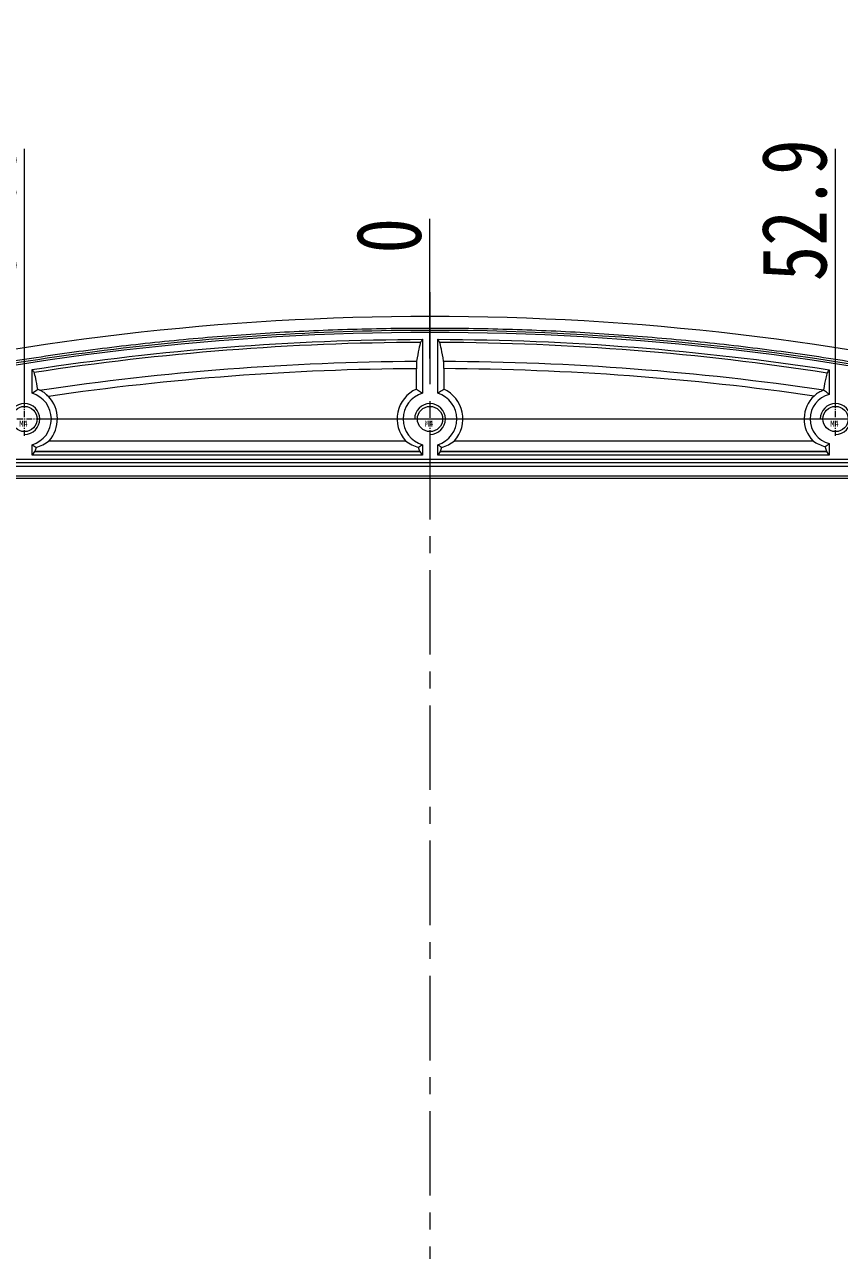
# Model space of a CAD drawing. Header units: millimetres. Extents: x 5476 to 6812, y 642 to 1586.
# Drawn here: x 5828.6 to 5934.9, y 967.9 to 1127.8 of the extents above; entities that cross this region are included whole.
import ezdxf

# ---------------------------------------------------------------- set-up
doc = ezdxf.new("R2010")
doc.units = ezdxf.units.MM
doc.header["$LTSCALE"] = 0.1
doc.linetypes.add('CENTER', pattern=[0.6, 0.375, -0.075, 0.075, -0.075])
for name, color, linetype, lineweight in [('screw', 33, 'Continuous', 13), ('ZG02B_00-15KDXF_CONTINUOUS_LINE', 7, 'Continuous', 18), ('尺寸标注', 3, 'Continuous', 9)]:
    doc.layers.add(name, color=color, linetype=linetype, lineweight=lineweight)
doc.styles.get("Standard").update_dxf_attribs({"font": 'txt', "width": 0.8})
doc.dimstyles.new('3.5', dxfattribs={"dimscale": 0.85, "dimtxt": 5, "dimasz": 4, "dimexe": 0.5, "dimexo": 0, "dimgap": 1.2, "dimtad": 1, "dimzin": 0, "dimdsep": 46, "dimtxsty": 'Standard', "dimcen": 0, "dimdle": 8, "dimclrd": 256, "dimclre": 256, "dimclrt": 256, "dimadec": 1, "dimazin": 0, "dimtfac": 1, "dimtmove": 0, "dimatfit": 0, "dimfxl": 0, "dimtolj": 1, "dimtzin": 0, "dimarcsym": 0})

# ---------------------------------------------------------------- blocks, each defined once
blk = doc.blocks.new('screw_m4_l')
at = {"layer": 'screw', "color": 1, "linetype": 'CENTER', "ltscale": 20.32}
for p, q in [((0, -2.2), (0, 2.2)), ((-2.2, 0), (2.2, 0))]:
    blk.add_line(p, q, dxfattribs=at)
at = {"layer": 'screw', "color": 33, "ltscale": 20}
blk.add_circle((0, 0), 1.65, dxfattribs=at)
at = {"layer": 'screw', "color": 92, "ltscale": 20}
blk.add_arc((0, 0), 2, 270, 180, dxfattribs=at)
at = {"layer": 'screw', "color": 6, "ltscale": 20, "insert": (-0.68, -1), "char_height": 0.8, "width": 2.1229, "attachment_point": 7}
blk.add_mtext('{\\W1;M4}', dxfattribs=at)
blk = doc.blocks.new('*X7')
at = {"layer": '尺寸标注', "linetype": 'Continuous', "ltscale": 20}
for p, q in [((5881.47, 939.81), (5881.47, 942.82)), ((5881.47, 942.82), (5881.47, 934.82)), ((5881.47, 934.82), (5881.47, 924.61))]:
    blk.add_line(p, q, dxfattribs=at)
at = {"layer": '尺寸标注', "ltscale": 20, "insert": (5876.12, 926.82), "char_height": 8.5, "width": 17, "attachment_point": 5, "rotation": 90}
blk.add_mtext('0', dxfattribs=at)
blk = doc.blocks.new('*X8')
at = {"layer": '尺寸标注', "linetype": 'Continuous', "ltscale": 20}
for p, q in [((5828.57, 954.58), (5828.57, 939.51)), ((5828.57, 939.51), (5828.57, 931.51)), ((5828.57, 931.51), (5828.57, 915.51))]:
    blk.add_line(p, q, dxfattribs=at)
at = {"layer": '尺寸标注', "ltscale": 20, "insert": (5823.22, 923.51), "char_height": 8.5, "width": 35.3372, "attachment_point": 5, "rotation": 90}
blk.add_mtext('52.9', dxfattribs=at)
blk = doc.blocks.new('*X9')
at = {"layer": '尺寸标注', "linetype": 'Continuous', "ltscale": 20}
for p, q in [((5934.37, 954.58), (5934.37, 939.51)), ((5934.37, 939.51), (5934.37, 931.51)), ((5934.37, 931.51), (5934.37, 915.51))]:
    blk.add_line(p, q, dxfattribs=at)
at = {"layer": '尺寸标注', "ltscale": 20, "insert": (5929.02, 923.51), "char_height": 8.5, "width": 35.3372, "attachment_point": 5, "rotation": 90}
blk.add_mtext('52.9', dxfattribs=at)
blk = doc.blocks.new('*X10')
at = {"layer": '尺寸标注', "linetype": 'Continuous', "ltscale": 20}
for p, q in [((5967.62, 957.36), (5967.62, 938.18)), ((5967.62, 938.18), (5967.62, 930.18)), ((5967.62, 930.18), (5967.62, 914.18))]:
    blk.add_line(p, q, dxfattribs=at)
at = {"layer": '尺寸标注', "ltscale": 20, "insert": (5962.26, 922.18), "char_height": 8.5, "width": 46.0037, "attachment_point": 5, "rotation": 90}
blk.add_mtext('86.15', dxfattribs=at)
blk = doc.blocks.new('*X11')
at = {"layer": '尺寸标注', "linetype": 'Continuous', "ltscale": 20}
for p, q in [((5795.2, 957.36), (5795.2, 938.19)), ((5795.2, 938.19), (5795.2, 930.19)), ((5795.2, 930.19), (5795.2, 914.19))]:
    blk.add_line(p, q, dxfattribs=at)
at = {"layer": '尺寸标注', "ltscale": 20, "insert": (5789.84, 922.19), "char_height": 8.5, "width": 45.9207, "attachment_point": 5, "rotation": 90}
blk.add_mtext('86.28', dxfattribs=at)
blk = doc.blocks.new('*X12')
at = {"layer": '尺寸标注', "linetype": 'Continuous', "ltscale": 20}
for p, q in [((5969.41, 982.15), (5969.41, 938.19)), ((5969.41, 938.19), (5983.68, 918.04)), ((5983.68, 918.04), (5983.68, 900.24))]:
    blk.add_line(p, q, dxfattribs=at)
at = {"layer": '尺寸标注', "ltscale": 20, "insert": (5978.32, 909.14), "char_height": 8.5, "width": 45.9, "attachment_point": 5, "rotation": 90}
blk.add_mtext('87.93', dxfattribs=at)
blk = doc.blocks.new('*X13')
at = {"layer": '尺寸标注', "linetype": 'Continuous', "ltscale": 20}
for p, q in [((5793.54, 982.15), (5793.54, 943.27)), ((5793.54, 943.27), (5771.44, 924.28)), ((5771.44, 924.28), (5771.44, 895.19))]:
    blk.add_line(p, q, dxfattribs=at)
at = {"layer": '尺寸标注', "ltscale": 20, "insert": (5766.09, 906.67), "char_height": 8.5, "width": 45.9, "attachment_point": 5, "rotation": 90}
blk.add_mtext('87.93', dxfattribs=at)
blk = doc.blocks.new('*X14')
at = {"layer": '尺寸标注', "linetype": 'Continuous', "ltscale": 20}
for p, q in [((5881.47, 1092.27), (5881.47, 1102.49)), ((5881.47, 1092.9), (5881.47, 1084.27)), ((5881.47, 1084.27), (5881.47, 1092.27))]:
    blk.add_line(p, q, dxfattribs=at)
at = {"layer": '尺寸标注', "ltscale": 20, "insert": (5876.12, 1100.27), "char_height": 8.5, "width": 17, "attachment_point": 5, "rotation": 90}
blk.add_mtext('0', dxfattribs=at)
blk = doc.blocks.new('*X15')
at = {"layer": '尺寸标注', "linetype": 'Continuous', "ltscale": 20}
for p, q in [((5828.57, 1095.58), (5828.57, 1111.58)), ((5828.57, 1087.58), (5828.57, 1095.58)), ((5828.57, 1078.37), (5828.57, 1087.58))]:
    blk.add_line(p, q, dxfattribs=at)
at = {"layer": '尺寸标注', "ltscale": 20, "insert": (5823.22, 1103.58), "char_height": 8.5, "width": 35.3372, "attachment_point": 5, "rotation": 90}
blk.add_mtext('52.9', dxfattribs=at)
blk = doc.blocks.new('*X16')
at = {"layer": '尺寸标注', "linetype": 'Continuous', "ltscale": 20}
for p, q in [((5798.13, 1096.89), (5798.13, 1112.89)), ((5798.13, 1088.89), (5798.13, 1096.89)), ((5798.13, 1073.44), (5798.13, 1088.89))]:
    blk.add_line(p, q, dxfattribs=at)
at = {"layer": '尺寸标注', "ltscale": 20, "insert": (5792.77, 1104.89), "char_height": 8.5, "width": 45.8378, "attachment_point": 5, "rotation": 90}
blk.add_mtext('83.34', dxfattribs=at)
blk = doc.blocks.new('*X17')
at = {"layer": '尺寸标注', "linetype": 'Continuous', "ltscale": 20}
for p, q in [((5934.37, 1095.58), (5934.37, 1111.58)), ((5934.37, 1087.58), (5934.37, 1095.58)), ((5934.37, 1078.57), (5934.37, 1087.58))]:
    blk.add_line(p, q, dxfattribs=at)
at = {"layer": '尺寸标注', "ltscale": 20, "insert": (5929.02, 1103.58), "char_height": 8.5, "width": 35.3372, "attachment_point": 5, "rotation": 90}
blk.add_mtext('52.9', dxfattribs=at)
blk = doc.blocks.new('*X18')
at = {"layer": '尺寸标注', "linetype": 'Continuous', "ltscale": 20}
for p, q in [((5964.82, 1096.89), (5964.82, 1112.89)), ((5964.82, 1088.89), (5964.82, 1096.89)), ((5964.82, 1073.44), (5964.82, 1088.89))]:
    blk.add_line(p, q, dxfattribs=at)
at = {"layer": '尺寸标注', "ltscale": 20, "insert": (5959.46, 1104.89), "char_height": 8.5, "width": 45.8378, "attachment_point": 5, "rotation": 90}
blk.add_mtext('83.34', dxfattribs=at)
blk = doc.blocks.new('*X19')
at = {"layer": '尺寸标注', "linetype": 'Continuous', "ltscale": 20}
for p, q in [((5981.97, 1013.3), (5994.63, 1013.3)), ((5994.63, 1013.3), (6002.63, 1005.91)), ((6002.63, 1005.91), (6018.63, 1005.91))]:
    blk.add_line(p, q, dxfattribs=at)
at = {"layer": '尺寸标注', "ltscale": 20, "insert": (6010.63, 1011.26), "char_height": 8.5, "width": 35.4098, "attachment_point": 5}
blk.add_mtext('3.05', dxfattribs=at)
blk = doc.blocks.new('*X20')
at = {"layer": '尺寸标注', "linetype": 'Continuous', "ltscale": 20}
for p, q in [((5970.82, 1048.35), (5993.9, 1048.35)), ((5993.9, 1048.35), (6001.9, 1048.35)), ((6001.9, 1048.35), (6014.73, 1048.35))]:
    blk.add_line(p, q, dxfattribs=at)
at = {"layer": '尺寸标注', "ltscale": 20, "insert": (6009.9, 1053.71), "char_height": 8.5, "width": 19.322, "attachment_point": 5}
blk.add_mtext('32', dxfattribs=at)
blk = doc.blocks.new('*X21')
at = {"layer": '尺寸标注', "linetype": 'Continuous', "ltscale": 20}
for p, q in [((5967.02, 1071.24), (5988.68, 1071.24)), ((5988.68, 1071.24), (5996.68, 1064.45)), ((5996.68, 1064.45), (6012.68, 1064.45))]:
    blk.add_line(p, q, dxfattribs=at)
at = {"layer": '尺寸标注', "ltscale": 20, "insert": (6004.68, 1069.8), "char_height": 8.5, "width": 45.9, "attachment_point": 5}
blk.add_mtext('54.89', dxfattribs=at)
blk = doc.blocks.new('*X22')
at = {"layer": '尺寸标注', "linetype": 'Continuous', "ltscale": 20}
for p, q in [((5830.77, 1076.37), (5997.21, 1076.37)), ((5997.21, 1076.37), (6005.21, 1076.37)), ((6005.21, 1076.37), (6021.21, 1076.37))]:
    blk.add_line(p, q, dxfattribs=at)
at = {"layer": '尺寸标注', "ltscale": 20, "insert": (6013.21, 1081.72), "char_height": 8.5, "width": 45.8067, "attachment_point": 5}
blk.add_mtext('60.02', dxfattribs=at)
blk = doc.blocks.new('*X23')
at = {"layer": '尺寸标注', "linetype": 'Continuous', "ltscale": 20}
for p, q in [((5971.61, 984.35), (5979.4, 984.35)), ((5979.4, 984.35), (5987.4, 984.35)), ((5987.4, 984.35), (6000.23, 984.35))]:
    blk.add_line(p, q, dxfattribs=at)
at = {"layer": '尺寸标注', "ltscale": 20, "insert": (5995.4, 989.71), "char_height": 8.5, "width": 19.322, "attachment_point": 5}
blk.add_mtext('32', dxfattribs=at)
blk = doc.blocks.new('*X24')
at = {"layer": '尺寸标注', "linetype": 'Continuous', "ltscale": 20}
for p, q in [((5969.27, 959.56), (5984.88, 959.56)), ((5984.88, 959.56), (5992.88, 959.56)), ((5992.88, 959.56), (6008.88, 959.56))]:
    blk.add_line(p, q, dxfattribs=at)
at = {"layer": '尺寸标注', "ltscale": 20, "insert": (6000.88, 964.92), "char_height": 8.5, "width": 45.9, "attachment_point": 5}
blk.add_mtext('56.79', dxfattribs=at)
blk = doc.blocks.new('*X25')
at = {"layer": '尺寸标注', "linetype": 'Continuous', "ltscale": 20}
for p, q in [((5830.57, 956.78), (5983.85, 956.78)), ((5983.85, 956.78), (5991.85, 947.71)), ((5991.85, 947.71), (6026.11, 947.71))]:
    blk.add_line(p, q, dxfattribs=at)
at = {"layer": '尺寸标注', "ltscale": 20, "insert": (6014.64, 953.07), "char_height": 8.5, "width": 45.8793, "attachment_point": 5}
blk.add_mtext('59.57', dxfattribs=at)
blk = doc.blocks.new('*X26')
at = {"layer": '尺寸标注', "linetype": 'Continuous', "ltscale": 20}
for p, q in [((5776.6, 1071.76), (5760.6, 1071.76)), ((5784.6, 1071.24), (5776.6, 1071.76)), ((5796.48, 1071.24), (5784.6, 1071.24))]:
    blk.add_line(p, q, dxfattribs=at)
at = {"layer": '尺寸标注', "ltscale": 20, "insert": (5768.6, 1077.12), "char_height": 8.5, "width": 45.9, "attachment_point": 5}
blk.add_mtext('54.89', dxfattribs=at)
blk = doc.blocks.new('*X27')
at = {"layer": '尺寸标注', "linetype": 'Continuous', "ltscale": 20}
for p, q in [((5781.35, 1048.35), (5773.35, 1047.1)), ((5791.89, 1048.35), (5781.35, 1048.35)), ((5773.35, 1047.1), (5760.52, 1047.1))]:
    blk.add_line(p, q, dxfattribs=at)
at = {"layer": '尺寸标注', "ltscale": 20, "insert": (5765.35, 1052.46), "char_height": 8.5, "width": 19.322, "attachment_point": 5}
blk.add_mtext('32', dxfattribs=at)
blk = doc.blocks.new('*X28')
at = {"layer": '尺寸标注', "linetype": 'Continuous', "ltscale": 20}
for p, q in [((5774.04, 1013.3), (5766.04, 1007.95)), ((5780.98, 1013.3), (5774.04, 1013.3)), ((5766.04, 1007.95), (5750.04, 1007.95))]:
    blk.add_line(p, q, dxfattribs=at)
at = {"layer": '尺寸标注', "ltscale": 20, "insert": (5758.04, 1013.3), "char_height": 8.5, "width": 35.4098, "attachment_point": 5}
blk.add_mtext('3.05', dxfattribs=at)
blk = doc.blocks.new('*X29')
at = {"layer": '尺寸标注', "linetype": 'Continuous', "ltscale": 20}
for p, q in [((5772.37, 984.35), (5764.37, 978.92)), ((5791.89, 984.35), (5772.37, 984.35)), ((5764.37, 978.92), (5751.54, 978.92))]:
    blk.add_line(p, q, dxfattribs=at)
at = {"layer": '尺寸标注', "ltscale": 20, "insert": (5756.37, 984.28), "char_height": 8.5, "width": 19.322, "attachment_point": 5}
blk.add_mtext('32', dxfattribs=at)
blk = doc.blocks.new('*X30')
at = {"layer": '尺寸标注', "linetype": 'Continuous', "ltscale": 20}
for p, q in [((5769.85, 959.56), (5761.85, 955.38)), ((5793, 959.56), (5769.85, 959.56)), ((5761.85, 955.38), (5745.85, 955.38))]:
    blk.add_line(p, q, dxfattribs=at)
at = {"layer": '尺寸标注', "ltscale": 20, "insert": (5753.85, 960.74), "char_height": 8.5, "width": 45.9, "attachment_point": 5}
blk.add_mtext('56.79', dxfattribs=at)

msp = doc.modelspace()

# ---------------------------------------------------------------- linework, layer by layer
at = {"layer": 'ZG02B_00-15KDXF_CONTINUOUS_LINE', "color": 1, "linetype": 'CENTER', "ltscale": 293.964996}
msp.add_line((5881.473, 939.806), (5881.473, 1092.896), dxfattribs=at)
at = {"layer": 'ZG02B_00-15KDXF_CONTINUOUS_LINE', "color": 7, "linetype": 'Continuous'}
for p, q in [((5880.485, 1086.758), (5880.485, 1079.725)), ((5882.485, 1079.717), (5882.485, 1086.758)), ((5829.573, 1079.721), (5829.573, 1082.812)), ((5879.698, 1080.27), (5879.698, 1082.93)), ((5883.273, 1082.933), (5883.273, 1080.259)), ((5933.56, 1082.783), (5933.56, 1079.579)), ((5829.573, 1071.632), (5829.573, 1073.013)), ((5831.776, 1073.516), (5878.271, 1073.516)), ((5880.485, 1073.009), (5880.485, 1071.632)), ((5882.485, 1071.632), (5882.485, 1073.016)), ((5884.676, 1073.516), (5931.425, 1073.516)), ((5933.56, 1073.155), (5933.56, 1071.632)), ((5829.891, 1072.109), (5829.573, 1071.632)), ((5880.485, 1071.632), (5829.573, 1071.632)), ((5880.167, 1072.109), (5829.891, 1072.109)), ((5830.076, 1072.657), (5829.9, 1072.129)), ((5829.9, 1072.129), (5880.158, 1072.129)), ((5880.158, 1072.129), (5879.984, 1072.653)), ((5880.485, 1071.632), (5880.167, 1072.109)), ((5882.803, 1072.109), (5882.485, 1071.632)), ((5933.56, 1071.632), (5882.485, 1071.632)), ((5933.242, 1072.109), (5882.803, 1072.109)), ((5882.989, 1072.661), (5882.812, 1072.129)), ((5882.812, 1072.129), (5933.233, 1072.129)), ((5933.233, 1072.129), (5933.023, 1072.761)), ((5933.56, 1071.632), (5933.242, 1072.109)), ((5953.74, 1071.066), (5809.206, 1071.066)), ((5809.588, 1070.684), (5953.359, 1070.684)), ((5953.359, 1070.158), (5809.588, 1070.158)), ((5809.139, 1068.936), (5953.807, 1068.936)), ((5809.139, 1068.636), (5953.807, 1068.636))]:
    msp.add_line(p, q, dxfattribs=at)
for centre in [(5828.573, 1076.367), (5881.473, 1076.367), (5934.373, 1076.367)]:
    msp.add_circle(centre, 1.65, dxfattribs=at)
for centre, radius, start, end in [((5828.573, 1076.367), 3.5, 286.60155, 73.39845), ((5828.573, 1076.367), 4.288, 318.31687, 43.51974), ((5881.473, 1076.367), 4.288, 114.46509, 221.68313), ((5881.473, 1076.367), 3.5, 106.39756, 253.60244), ((5881.473, 1076.367), 3.5, 286.80576, 73.19424), ((5881.473, 1076.367), 4.288, 318.31687, 65.18359), ((5934.373, 1076.367), 4.101, 133.02406, 224.0442), ((5934.373, 1076.367), 3.314, 104.21512, 255.78488)]:
    msp.add_arc(centre, radius, start, end, dxfattribs=at)
for centre, major_axis, ratio, start_param, end_param in [((5828.573, 1078.322), (0, -5.885), 0.9431917, 0.2741114, 0.6149707), ((5881.473, 1078.322), (0, -5.885), 0.9431917, 5.6682146, 6.0115538), ((5881.473, 1078.322), (0, -5.885), 0.9431917, 0.2765956, 0.6149707), ((5934.373, 1078.252), (0, -5.675), 0.9431917, 5.6999175, 6.0281085), ((5829.882, 1077.102), (0, -5), 0.0349208, 0.0523599, 0.1047198), ((5880.177, 1077.102), (0, -5), 0.0349208, 6.1784656, 6.2308254), ((5882.794, 1077.102), (0, -5), 0.0349208, 0.0523599, 0.1047198), ((5933.251, 1077.102), (0, -5), 0.0349208, 6.1784656, 6.2308254)]:
    msp.add_ellipse(centre, major_axis=major_axis, ratio=ratio, start_param=start_param, end_param=end_param, dxfattribs=at)
for points in [[(5961.304, 1080.409), (5935.176, 1086.6), (5881.473, 1092.875), (5827.771, 1086.6), (5801.642, 1080.409)], [(5829.573, 1082.812), (5846.405, 1085.384), (5863.454, 1086.707), (5880.485, 1086.758)], [(5829.822, 1082.472), (5846.489, 1085.027), (5863.379, 1086.343), (5880.248, 1086.401)], [(5880.485, 1086.758), (5880.406, 1086.639), (5880.327, 1086.52), (5880.248, 1086.401)], [(5882.485, 1086.758), (5899.597, 1086.709), (5916.695, 1085.371), (5933.56, 1082.783)], [(5882.723, 1086.401), (5882.644, 1086.52), (5882.565, 1086.639), (5882.485, 1086.758)], [(5882.723, 1086.401), (5899.67, 1086.334), (5916.6, 1084.99), (5933.285, 1082.408)], [(5829.822, 1082.472), (5829.739, 1082.585), (5829.656, 1082.699), (5829.573, 1082.812)], [(5830.548, 1080.142), (5846.857, 1082.553), (5863.27, 1083.81), (5879.725, 1083.907)], [(5879.698, 1082.93), (5863.633, 1082.833), (5847.613, 1081.629), (5831.682, 1079.319)], [(5883.245, 1083.911), (5899.816, 1083.841), (5916.427, 1082.586), (5932.8, 1080.176)], [(5931.575, 1079.365), (5915.611, 1081.665), (5899.45, 1082.864), (5883.273, 1082.933)], [(5933.56, 1082.783), (5933.468, 1082.658), (5933.377, 1082.533), (5933.285, 1082.408)], [(5829.573, 1079.721), (5829.82, 1079.905), (5830.066, 1080.074), (5830.313, 1080.233)], [(5830.548, 1080.142), (5830.473, 1080.173), (5830.394, 1080.204), (5830.313, 1080.233)], [(5932.8, 1080.176), (5932.798, 1080.165), (5932.796, 1080.148), (5932.794, 1080.128)]]:
    msp.add_open_spline(points, degree=3, dxfattribs=at)
for points, degree, knots in [([(5801.987, 1078.949), (5841.025, 1088.228), (5881.462, 1088.23), (5921.915, 1088.232), (5960.959, 1078.949)], 2, [0, 0, 0, 55663.1032246, 55663.1032246, 111326.2064492, 111326.2064492, 111326.2064492]), ([(5960.887, 1078.647), (5934.872, 1084.811), (5908.145, 1087.931), (5868.053, 1087.924), (5854.677, 1087.138), (5828.215, 1084.042), (5815.085, 1081.733), (5802.06, 1078.647)], 3, [0, 0, 0, 0, 55964.3255984, 55964.3255984, 83946.4883976, 83946.4883976, 111928.6511967, 111928.6511967, 111928.6511967, 111928.6511967]), ([(5960.826, 1078.388), (5934.82, 1084.549), (5908.153, 1087.661), (5854.769, 1087.659), (5828.127, 1084.549), (5802.121, 1078.387)], 3, [0, 0, 0, 0, 55965.8980567, 55965.8980567, 111931.7961135, 111931.7961135, 111931.7961135, 111931.7961135]), ([(5880.248, 1086.401), (5880.171, 1086.142), (5880.095, 1085.837), (5879.92, 1085.035), (5879.822, 1084.509), (5879.725, 1083.907)], 3, [0, 0, 0, 0, 14812.6801379, 14812.6801379, 33807.2729409, 33807.2729409, 33807.2729409, 33807.2729409]), ([(5883.245, 1083.911), (5883.148, 1084.512), (5883.051, 1085.038), (5882.876, 1085.838), (5882.8, 1086.142), (5882.723, 1086.401)], 3, [0, 0, 0, 0, 19022.6564588, 19022.6564588, 33826.2308351, 33826.2308351, 33826.2308351, 33826.2308351]), ([(5830.313, 1080.233), (5830.222, 1080.767), (5830.131, 1081.235), (5829.968, 1081.957), (5829.895, 1082.236), (5829.822, 1082.472)], 3, [0, 0, 0, 0, 18683.4437127, 18683.4437127, 33509.3905152, 33509.3905152, 33509.3905152, 33509.3905152]), ([(5879.725, 1083.907), (5879.721, 1083.884), (5879.718, 1083.841), (5879.711, 1083.724), (5879.708, 1083.648), (5879.703, 1083.474), (5879.701, 1083.374), (5879.698, 1083.161), (5879.698, 1083.044), (5879.698, 1082.93)], 3, [0, 0, 0, 0, 14905.4532881, 14905.4532881, 29811.1997893, 29811.1997893, 44712.3458754, 44712.3458754, 59959.1955113, 59959.1955113, 59959.1955113, 59959.1955113]), ([(5883.273, 1082.933), (5883.273, 1083.045), (5883.272, 1083.158), (5883.27, 1083.369), (5883.268, 1083.47), (5883.263, 1083.645), (5883.26, 1083.721), (5883.253, 1083.842), (5883.249, 1083.886), (5883.245, 1083.911)], 3, [0, 0, 0, 0, 14893.6231624, 14893.6231624, 29786.9064475, 29786.9064475, 44685.4136155, 44685.4136155, 59998.0723604, 59998.0723604, 59998.0723604, 59998.0723604]), ([(5933.285, 1082.408), (5933.221, 1082.197), (5933.157, 1081.953), (5932.995, 1081.253), (5932.897, 1080.752), (5932.8, 1080.176)], 3, [0, 0, 0, 0, 13446.6868491, 13446.6868491, 34142.6461122, 34142.6461122, 34142.6461122, 34142.6461122]), ([(5831.682, 1079.319), (5831.566, 1079.442), (5831.44, 1079.558), (5831.187, 1079.764), (5831.055, 1079.857), (5830.839, 1079.993), (5830.749, 1080.044), (5830.624, 1080.108), (5830.58, 1080.128), (5830.548, 1080.141), (5830.548, 1080.142), (5830.548, 1080.142)], 3, [0, 0, 0, 0, 21906.539512, 21906.539512, 44362.7050224, 44362.7050224, 61520.0429915, 61520.0429915, 72790.2126733, 72790.2126733, 72889.3181835, 72889.3181835, 72889.3181835, 72889.3181835]), ([(5879.698, 1080.27), (5879.794, 1080.208), (5879.89, 1080.144), (5880.153, 1079.966), (5880.319, 1079.849), (5880.485, 1079.725)], 3, [0, 0, 0, 0, 12414.1700103, 12414.1700103, 33821.4539645, 33821.4539645, 33821.4539645, 33821.4539645]), ([(5882.485, 1079.717), (5882.564, 1079.776), (5882.643, 1079.833), (5882.905, 1080.018), (5883.089, 1080.141), (5883.273, 1080.259)], 3, [0, 0, 0, 0, 10139.1038817, 10139.1038817, 33839.212198, 33839.212198, 33839.212198, 33839.212198]), ([(5932.794, 1080.128), (5932.693, 1080.091), (5932.565, 1080.036), (5932.267, 1079.883), (5932.086, 1079.773), (5931.797, 1079.56), (5931.683, 1079.466), (5931.575, 1079.365)], 3, [0, 0, 0, 0, 15081.39349, 15081.39349, 34823.9517488, 34823.9517488, 47834.5463091, 47834.5463091, 47834.5463091, 47834.5463091]), ([(5933.56, 1079.579), (5933.485, 1079.637), (5933.411, 1079.694), (5933.156, 1079.882), (5932.975, 1080.008), (5932.794, 1080.128)], 3, [0, 0, 0, 0, 9967.4834114, 9967.4834114, 34150.0170624, 34150.0170624, 34150.0170624, 34150.0170624]), ([(5830.076, 1072.657), (5829.986, 1072.718), (5829.896, 1072.78), (5829.728, 1072.899), (5829.651, 1072.955), (5829.573, 1073.013)], 3, [0, 0, 0, 0, 18009.3848345, 18009.3848345, 33528.6794927, 33528.6794927, 33528.6794927, 33528.6794927]), ([(5880.485, 1073.009), (5880.407, 1072.95), (5880.328, 1072.893), (5880.161, 1072.774), (5880.073, 1072.713), (5879.984, 1072.653)], 3, [0, 0, 0, 0, 15935.7690994, 15935.7690994, 33838.7283171, 33838.7283171, 33838.7283171, 33838.7283171]), ([(5882.989, 1072.661), (5882.899, 1072.722), (5882.809, 1072.783), (5882.641, 1072.902), (5882.563, 1072.958), (5882.485, 1073.016)], 3, [0, 0, 0, 0, 18142.6027655, 18142.6027655, 33854.2297766, 33854.2297766, 33854.2297766, 33854.2297766]), ([(5933.023, 1072.761), (5933.109, 1072.821), (5933.196, 1072.882), (5933.375, 1073.013), (5933.467, 1073.083), (5933.56, 1073.155)], 3, [0, 0, 0, 0, 16521.3330235, 16521.3330235, 34165.1842001, 34165.1842001, 34165.1842001, 34165.1842001])]:
    msp.add_open_spline(points, degree=degree, knots=knots, dxfattribs=at)

# ---------------------------------------------------------------- block references
at = {"layer": 'screw', "ltscale": 20}
for p in [(5828.573, 1076.367), (5881.473, 1076.367), (5934.373, 1076.367)]:
    msp.add_blockref('screw_m4_l', p, dxfattribs=at)

# ---------------------------------------------------------------- dimensions: what is measured, and where the dimension line sits
at = {"layer": '尺寸标注', "ltscale": 20}
for feature_location, offset, dtype, origin, picture, middle in [((5798.131, 1073.438), (0, 31.457), 1, (5881.473, 1016.351), '*X16', (5792.774, 1104.895)), ((5964.816, 1073.438), (0, 31.457), 1, (5881.473, 1016.351), '*X18', (5959.458, 1104.895)), ((5828.573, 1078.367), (0, 25.215), 1, (5881.473, 1016.351), '*X15', (5823.216, 1103.582)), ((5934.373, 1078.567), (0, 25.015), 1, (5881.473, 1016.351), '*X17', (5929.016, 1103.582)), ((5881.473372726, 1092.895778536), (0, 7.375763025), 1, (5881.473372726, 1016.350727943), '*X14', (5876.115910836, 1100.271541561)), ((5830.773, 1076.367), (182.441, 0), 0, (5881.473, 1016.351), '*X22', (6013.215, 1081.724)), ((5796.481, 1071.238), (-27.88, 0.523), 0, (5881.473, 1016.351), '*X26', (5768.601, 1077.118)), ((5967.016, 1071.238), (37.661, -6.792), 0, (5881.473, 1016.351), '*X21', (6004.677, 1069.804)), ((5970.82, 1048.351), (39.083, 0), 0, (5881.473, 1016.351), '*X20', (6009.903, 1053.708)), ((5791.89, 1048.351), (-26.538, -1.252), 0, (5881.473, 1016.351), '*X27', (5765.352, 1052.456)), ((5780.9794, 1013.296), (-22.9363, -5.3506), 0, (5881.4734, 1016.3507), '*X28', (5758.0431, 1013.3028)), ((5792.996, 959.561), (-39.149, -4.178), 0, (5881.473, 1016.351), '*X30', (5753.847, 960.741)), ((5791.89, 984.351), (-35.521, -5.426), 0, (5881.473, 1016.351), '*X29', (5756.369, 984.282)), ((5793.54, 982.151), (-22.096, -75.483), 1, (5881.473, 1016.351), '*X13', (5766.086, 906.668)), ((5795.196, 957.361), (0, -35.171), 1, (5881.473, 1016.351), '*X11', (5789.838, 922.19)), ((5828.573, 954.585), (0, -31.071), 1, (5881.473, 1016.351), '*X8', (5823.216, 923.513)), ((5830.573, 956.785), (184.071, -9.071), 0, (5881.473, 1016.351), '*X25', (6014.644, 953.071)), ((5881.473372726, 939.80567735), (0, -12.981482836), 1, (5881.473372726, 1016.350727943), '*X7', (5876.115910836, 926.824194514)), ((5981.9674, 1013.296), (28.6651, -7.3894), 0, (5881.4734, 1016.3507), '*X19', (6010.6324, 1011.264)), ((5934.373, 954.585), (0, -31.071), 1, (5881.473, 1016.351), '*X9', (5929.016, 923.513)), ((5967.621, 957.361), (0, -35.18), 1, (5881.473, 1016.351), '*X10', (5962.263, 922.181)), ((5969.406, 982.151), (14.276, -73.009), 1, (5881.473, 1016.351), '*X12', (5978.325, 909.142)), ((5971.606, 984.351), (23.794, 0), 0, (5881.473, 1016.351), '*X23', (5995.399, 989.708)), ((5969.271, 959.561), (31.608, 0), 0, (5881.473, 1016.351), '*X24', (6000.879, 964.919))]:
    dim = msp.add_ordinate_dim(feature_location=feature_location, offset=offset, dtype=dtype, origin=origin, dimstyle='3.5', override={"dimtxt": 10, "dimasz": 8, "dimzin": 8, "dimsah": 1, "dimclre": 256, "dimtzin": 8}, dxfattribs=at)
    dim.commit()
    dim.dimension.update_dxf_attribs({"geometry": picture, "text_midpoint": middle})

doc.saveas('drawing.dxf')
